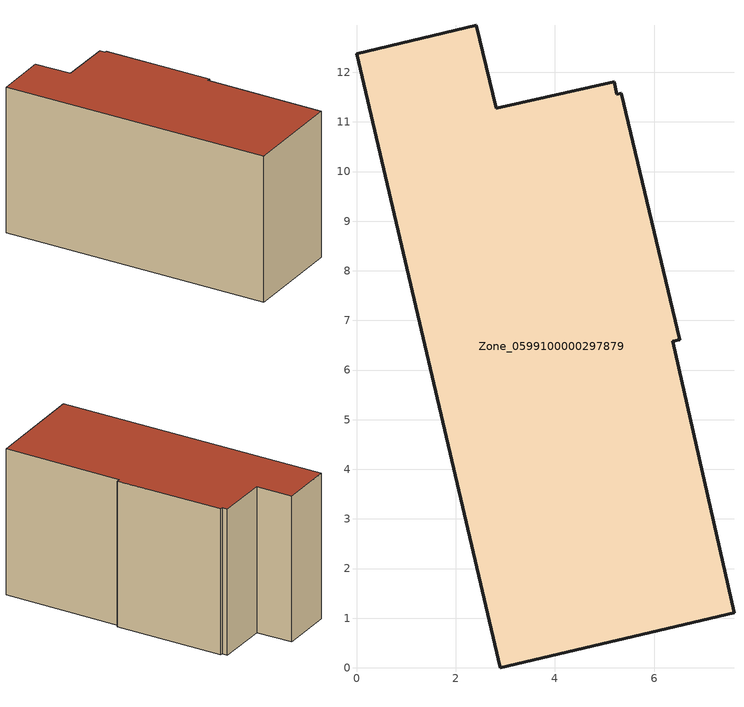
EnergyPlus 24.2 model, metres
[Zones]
Zone_0599100000297879
 floor ground (C_G): 5.34,11.58 6.51,6.61 6.37,6.58 7.61,1.11 2.9,0 0,12.37 2.41,12.95 2.82,11.27 5.19,11.81 5.25,11.56 z0
 wall outside (C_F): 0,12.37 2.9,0 7.61,1.11 6.37,6.58 6.51,6.61 5.34,11.58 5.25,11.56 5.19,11.81 2.82,11.27 2.41,12.95 0,12.37 z0:6.98
 roof outside (C_R): 6.51,6.61 5.34,11.58 5.25,11.56 5.19,11.81 2.82,11.27 2.41,12.95 0,12.37 2.9,0 7.61,1.11 6.37,6.58 z6.98
[BUILDING]
Pand.0599100000297879: North Axis=0; Terrain=City; Loads Convergence Tolerance Value=0.04; Temperature Convergence Tolerance Value=0.4; Solar Distribution=FullExterior; Maximum Number of Warmup Days=25; Minimum Number of Warmup Days=1
[Site:Location]
Rotterdam.The.Hague.AP_ZH_NLD Design_Conditions: Latitude=51.96; Longitude=4.45; Time Zone=1; Elevation=-4.5
[SITE:GROUNDTEMPERATURE:BUILDINGSURFACE]
18, 18, 18, 18, 18, 18, 18, 18, 18, 18, 18, 18
[MATERIAL] Thermal Absorptance=0.9; Solar Absorptance=0.7; Visible Absorptance=0.7
Name | Roughness | Thickness | Conductivity | Density | Specific Heat
G.TI.1992-2005 | MediumSmooth | 0.15 | 0.06 | 540 | 1210
F.TI.1992-2005 | Rough | 0.3 | 0.12 | 1920 | 840
R.TI.1992-2005 | MediumRough | 0.2 | 0.08 | 1500 | 1000
[CONSTRUCTION]
C_G: G.TI.1992-2005
C_F: F.TI.1992-2005
C_R: R.TI.1992-2005
[ZONE]
Zone_0599100000297879: Type=1; Multiplier=1; Ceiling Height=Autocalculate; Volume=Autocalculate; Floor Area=autocalculate; Part of Total Floor Area=Yes
[ZONEINFILTRATION:DESIGNFLOWRATE]
Infil_Zone_0599100000297879: Zone or ZoneList or Space or SpaceList=Zone_0599100000297879; Schedule=AlwaysOn; Design Flow Rate Calculation Method=Flow/Area; Flow Rate per Floor Area=0.0015; Constant Term Coefficient=1; Temperature Term Coefficient=0; Velocity Term Coefficient=0; Velocity Squared Term Coefficient=0
[HVACTEMPLATE:ZONE:IDEALLOADSAIRSYSTEM]
Zone_0599100000297879: Maximum Heating Supply Air Temperature=50; Minimum Cooling Supply Air Temperature=13; Maximum Heating Supply Air Humidity Ratio=0.0156; Minimum Cooling Supply Air Humidity Ratio=0.0077; Heating Limit=NoLimit; Cooling Limit=NoLimit; Dehumidification Control Type=ConstantSensibleHeatRatio; Cooling Sensible Heat Ratio=0.7; Dehumidification Setpoint=60; Humidification Control Type=None; Humidification Setpoint=30; Outdoor Air Method=None; Outdoor Air Flow Rate per Person=0.00944; Outdoor Air Flow Rate per Zone Floor Area=0; Outdoor Air Flow Rate per Zone=0; Demand Controlled Ventilation Type=None; Outdoor Air Economizer Type=NoEconomizer; Heat Recovery Type=None; Sensible Heat Recovery Effectiveness=0.7; Latent Heat Recovery Effectiveness=0.65
[ZONECONTROL:THERMOSTAT]
ThermostatControl_Zone_0599100000297879: Zone or ZoneList=Zone_0599100000297879; Control Type Schedule=DualSetpointControlType; Control 1=Thermostat_Zone_0599100000297879; Temperature Difference Between Cutout And Setpoint=0
[THERMOSTATSETPOINT:DUALSETPOINT]
Thermostat_Zone_0599100000297879: Heating Setpoint Temperature Schedule=HeatingSetpoint_Zone_0599100000297879; Cooling Setpoint Temperature Schedule=CoolingSetpoint_Zone_0599100000297879
[SCHEDULE:COMPACT]
HeatingSetpoint_Zone_0599100000297879: Through: 12/31, For: AllDays, Until: 24:00, 21
CoolingSetpoint_Zone_0599100000297879: Through: 12/31, For: AllDays, Until: 24:00, 24
DualSetpointControlType: Through: 12/31, For: AllDays, Until: 24:00, 4
AlwaysOn: Through: 12/31, For: AllDays, Until: 24:00, 1
